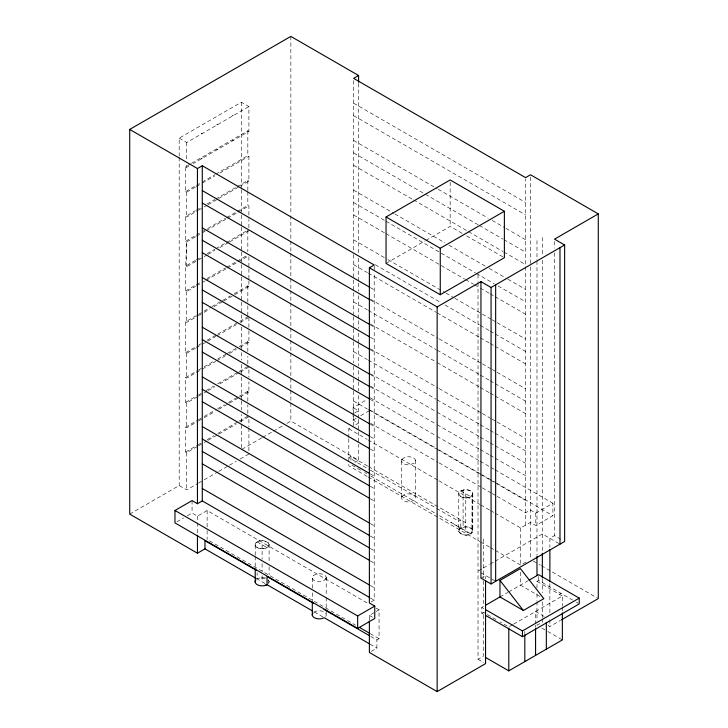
<?xml version="1.0" encoding="UTF-8"?>
<svg xmlns="http://www.w3.org/2000/svg" width="728" height="728" viewBox="0 0 728 728"><rect width="100%" height="100%" fill="white"/><g stroke="black" fill="none" stroke-linecap="round" stroke-linejoin="round"><path stroke-width="0.55" stroke-dasharray="3.64 2.73" d="M268.186 542.751C270.898 545.581 266.712 548.621 263.909 548.685A7.025 4.059 0 0 1 255.31 543.716C258.931 536.363 277.268 543.852 264.764 548.475A6.998 4.04 0 0 1 257.157 547.556A6.998 4.04 0 0 1 255.719 543.143C258.831 539.885 264.737 539.967 268.168 542.724M472.781 493.802L472.781 530.876C471.062 536.327 461.124 536.372 458.749 531.395L458.767 493.265L460.187 491.345L463.09 490.09A6.998 4.04 0 0 1 470.697 491.009A6.998 4.04 0 0 1 472.135 495.422L471.844 532.905L470.07 534.052L450.832 522.258M458.749 531.395L460.187 528.419L464.855 526.899A6.998 4.04 0 0 1 472.627 531.476L472.135 532.496M268.596 583.392L269.105 581.317L268.65 580.298M268.741 583.082L269.123 581.836L268.186 579.825M472.135 495.422C467.303 502.411 450.505 493.366 463.945 489.88A7.025 4.059 0 0 1 472.545 494.849C469.487 499.008 461.179 499.126 458.749 494.321M472.781 530.876A7.025 4.059 0 0 0 465.756 526.817C451.769 527.527 462.735 539.266 470.725 533.742L436.518 513.995M458.822 529.356L460.551 528.219M179.197 156.293L179.197 138.129L241.368 102.229L248.903 106.579L248.903 131.422L193.266 163.545M179.197 138.129L186.732 142.47L248.903 106.579M195.468 187.105L186.732 192.156L185.649 191.537L185.649 166.694L190.508 163.891M191.482 163.327L247.829 130.794L248.903 131.422M185.649 166.694L186.732 167.313L189.526 165.702M185.649 191.537L195.368 185.931M196.342 185.367L201.192 182.564M202.166 182L214.796 174.711M215.77 174.147L247.829 155.637L248.903 156.265L248.903 181.099L240.158 186.15M196.442 186.55L201.301 183.747M202.275 183.183L214.897 175.894M219.756 173.091L248.903 156.265M195.468 236.791L186.732 241.842L185.649 241.223L185.649 216.38L195.368 210.765M196.342 210.21L201.192 207.407M207.025 204.04L214.796 199.554M215.77 198.99L236.172 187.214M237.137 186.65L247.829 180.48L248.903 181.099M185.649 216.38L186.732 216.999L197.415 210.829M198.389 210.265L203.239 207.462M204.213 206.907L207.125 205.223M208.099 204.659L217.818 199.053M218.782 198.489L239.184 186.714M185.649 241.223L195.368 235.608M196.342 235.053L201.192 232.25M202.166 231.686L225.48 218.227M226.453 217.663L236.172 212.057M237.137 211.493L247.829 205.323L248.903 205.942L248.903 218.364M196.442 236.236L201.301 233.424M202.275 232.869L205.187 231.186M206.161 230.621L226.563 218.846M227.527 218.282L237.246 212.676M238.22 212.112L248.903 205.942M195.368 260.451L185.649 266.066L185.649 290.9L186.732 291.528L195.468 286.477M196.342 259.896L201.192 257.084M207.025 253.726L214.796 249.24M215.77 248.676L225.48 243.07M226.453 242.506L246.856 230.731M186.732 266.685L186.732 241.842L185.649 266.066L186.732 266.685L197.415 260.515M198.389 259.951L203.239 257.148M204.213 256.584L207.125 254.9M208.099 254.345L214.897 250.414M219.756 247.611L228.501 242.57M229.475 242.005L248.903 230.785L248.903 219.492M185.649 290.9L195.368 285.294M196.342 284.73L201.192 281.927M207.025 278.56L225.48 267.904M226.453 267.349L236.172 261.734M237.137 261.179L246.856 255.564M196.442 285.913L201.301 283.11M202.275 282.555L205.187 280.871M206.161 280.307L226.563 268.532M227.527 267.968L237.246 262.362M238.22 261.798L248.903 255.628M195.468 348.212L186.732 353.253L185.649 352.634L185.649 321.767L197.306 315.042M198.28 314.478L203.139 311.675M204.113 311.111L210.911 307.189M211.884 306.625L221.594 301.019M222.568 300.455L230.339 295.968M234.225 293.73L247.829 285.876L248.903 286.495L248.903 280.981M185.649 321.767L186.732 322.395L197.415 316.225M198.389 315.661L203.239 312.858M204.213 312.294L210.046 308.927M213.932 306.688L222.677 301.638M223.642 301.074L248.903 286.495M185.649 352.634L197.306 345.909M198.28 345.345L201.192 343.661M207.025 340.295L216.744 334.689M217.708 334.125L247.829 316.744M196.442 347.647L201.301 344.844M202.275 344.28L215.87 336.427M216.844 335.872L236.272 324.652M240.158 322.413L247.929 317.918M197.415 396.769L186.732 402.939L185.649 402.32L185.649 377.477L197.306 370.743M198.28 370.188L203.139 367.385M204.113 366.821L213.823 361.215M217.708 358.968L226.453 353.917M227.427 353.362L238.111 347.192M239.084 346.628L247.829 341.578L248.903 342.206L248.903 328.656M185.649 377.477L186.732 378.096L195.468 373.055M196.442 372.49L201.301 369.688M202.275 369.123L215.87 361.27M216.844 360.715L225.589 355.664M229.475 353.417L236.272 349.495M240.158 347.247L248.903 342.206M386.049 263.436L424.906 240.995M425.88 240.44L450.159 226.417L462.744 233.688M185.649 402.32L197.306 395.586M198.28 395.031L201.192 393.348M206.051 390.545L213.823 386.058M217.708 383.811L238.111 372.035M239.084 371.471L247.829 366.421L247.829 356.265M198.389 396.214L203.239 393.402M204.213 392.847L207.125 391.164M208.099 390.599L214.897 386.677M219.756 383.874L239.184 372.654M240.158 372.09L248.903 367.049L248.903 377.204M197.415 446.455L186.732 452.625L185.649 452.006L185.649 427.163L197.306 420.429M198.28 419.874L203.139 417.062M204.113 416.507L216.744 409.218M217.708 408.654L224.515 404.723M228.401 402.484L238.111 396.878M239.084 396.314L247.829 391.264L248.903 391.882L248.903 381.727M185.649 427.163L186.732 427.782L197.415 421.612M198.389 421.048L203.239 418.245M204.213 417.69L214.897 411.52M218.782 409.273L228.501 403.667M229.475 403.103L239.184 397.497M240.158 396.933L248.903 391.882M185.649 452.006L197.306 445.272M198.28 444.708L201.192 443.034M207.025 439.666L213.823 435.735M217.708 433.497L238.111 421.712M239.084 421.157L247.829 416.107L247.829 404.814M198.389 445.891L203.239 443.088M204.213 442.533L207.125 440.849M208.099 440.285L217.818 434.68M218.782 434.115L236.272 424.024M240.158 421.776L248.903 416.725L248.903 426.89M129.721 514.105L179.197 485.54L186.732 489.889L197.415 483.72M261.743 437.883L241.368 449.64L241.368 414.45M262.717 437.319L272.418 431.722M273.391 431.158L283.092 425.561M286.969 423.314L290.854 421.075L358.586 460.178L358.586 444.289M198.389 483.155L203.239 480.353M204.213 479.788L217.818 471.935M218.782 471.38L228.501 465.765M229.475 465.21L236.272 461.279M240.158 459.04L248.903 453.99M353.635 415.797L353.635 425.962L358.476 423.168L353.098 420.056L353.098 407.635L367.349 399.408M354.6 412.976L358.476 410.747L353.098 407.635M176.868 521.803L183.52 517.963M187.314 515.77L192.065 513.031L197.443 516.134L207.125 510.546L368.414 603.658M353.098 420.056L356.902 417.863M360.697 415.67L369.251 410.738M348.794 437.655L348.794 428.756L352.671 426.517M367.622 466.056L350.942 456.429L348.794 457.675L369.424 469.587M354.764 462.38L358.586 460.178M371.316 601.856L374.219 600.181L374.219 272.909M497.078 496.35L525.57 512.803L530.412 510.01L535.79 513.113L552.889 503.239L552.889 515.661L535.79 525.534L530.412 522.431L520.729 528.018L495.377 513.376M369.378 619.892L369.378 615.397L375.184 612.048M376.158 611.484L379.061 609.809L379.061 638.729L376.904 639.967L370.042 636.008M481.608 569.041L478.023 571.116L479.907 572.199M483.401 568.004L489.243 564.637M490.217 564.073L494.112 561.825M495.095 561.261L542.351 533.979L559.987 544.162M480.944 578.123L485.549 575.457L485.549 578.851M560.96 539.357L554.527 535.644L549.877 538.32L549.877 547.365M371.262 651.387L376.904 648.129L376.904 639.967M495.377 550.459L520.729 565.092L527.582 561.142M483.738 614.35L481.79 613.222L481.79 607.452L483.401 606.515L483.401 579.333M499.972 596.951L507.753 592.456M508.726 591.891L528.21 580.653M481.79 613.222L483.401 612.293L486.331 613.986M536.982 588.115L536.982 581.354L538.593 580.425L572.554 600.036M559.459 594.339L561.07 593.402M512.612 624.733L508.79 626.945L500.018 621.885M513.568 624.187L562.362 596.014L562.362 606.142M478.023 282.582L478.023 659.304L483.401 656.201L483.401 612.293M547.993 625.425L549.877 626.517L560.524 620.365M256.647 579.315C257.257 576.476 276.267 579.042 260.624 577.895M313.741 612.348L315.051 611.611A6.998 4.04 0 0 1 323.569 611.657L324.843 612.412A6.998 4.04 0 0 1 325.689 616.425M353.635 103.203L525.57 202.466M353.635 115.625L525.57 214.887M353.635 140.468L437.146 188.679M438.129 189.244L488.233 218.173M492.164 220.438L504.932 227.819M505.915 228.383L525.57 239.73M353.635 152.889L478.405 224.925M479.388 225.489L502.966 239.103M503.949 239.667L525.57 252.152M353.635 165.311L412.585 199.336M413.568 199.909L467.604 231.104M468.586 231.668L502.966 251.524M503.949 252.088L525.57 264.573L525.57 178.751M466.621 235.918L504.377 257.721M233.36 115.552L232.323 115.652L232.76 115.898M353.635 190.144L393.912 213.404M394.894 213.968L445.008 242.897M448.93 245.172L488.233 267.859M489.216 268.423L506.897 278.633M507.88 279.206L525.57 289.416M353.635 202.566L385.076 220.721M386.058 221.285L475.457 272.909M476.44 273.473L494.13 283.683M498.061 285.949L525.57 301.829M217.818 124.524L216.78 124.624L217.217 124.87M233.36 140.395L232.323 140.495L232.76 140.741M353.635 214.988L385.076 233.142M386.058 233.706L464.655 279.088M465.638 279.652L473.5 284.193M474.474 284.757L479.388 287.596M480.371 288.161L489.216 293.266M490.199 293.83L494.13 296.105M495.113 296.669L525.57 314.25M202.275 133.497L201.237 133.597L201.665 133.852M217.818 149.367L216.78 149.468L217.217 149.713M353.635 239.831L387.041 259.113M388.024 259.687L445.008 292.583M445.991 293.147L453.844 297.688M454.827 298.252L481.354 313.568M482.336 314.141L491.182 319.246M492.164 319.81L496.096 322.076M497.078 322.65L525.57 339.093M202.275 158.34L201.237 158.44L201.665 158.686M375.248 264.728L441.077 302.739M445.008 305.005L479.388 324.861M480.371 325.425L489.216 330.53M490.199 331.094L494.13 333.369M495.113 333.934L525.57 351.515M353.635 264.674L367.385 272.618M368.368 273.182L436.163 312.321M437.146 312.885L479.388 337.282M480.371 337.847L489.216 342.952M490.199 343.516L494.13 345.791M495.113 346.355L525.57 363.936M370.288 287.578L374.219 289.844M370.334 299.163L438.129 338.293M439.111 338.866L481.354 363.254M482.336 363.818L491.182 368.923M492.164 369.496L496.096 371.762M497.078 372.327L525.57 388.779M370.288 300L374.219 302.266M353.635 301.938L367.385 309.873M368.368 310.447L436.163 349.586M437.146 350.15L479.388 374.538M480.371 375.111L489.216 380.216M490.199 380.78L494.13 383.046M495.113 383.62L525.57 401.201M370.334 323.996L436.163 362.007M437.146 362.571L479.388 386.959M480.371 387.533L489.216 392.638M490.199 393.202L494.13 395.468M495.113 396.041L525.57 413.622M370.288 324.843L374.219 327.109M370.288 337.264L374.219 339.53M370.334 348.839L438.129 387.979M439.111 388.552L481.354 412.94M482.336 413.504L491.182 418.609M492.164 419.173L496.096 421.448M497.078 422.012L525.57 438.465M370.288 349.686L374.219 351.952M353.635 351.624L367.385 359.559M368.368 360.132L436.163 399.262M437.146 399.836L479.388 424.224M480.371 424.788L489.216 429.893M490.199 430.466L494.13 432.732M495.113 433.296L525.57 450.887M370.334 373.682L436.163 411.684M437.146 412.257L479.388 436.645M480.371 437.209L489.216 442.315M490.199 442.888L494.13 445.154M495.113 445.718L525.57 463.308M370.288 374.52L374.219 376.795M370.334 386.104L436.163 424.106M437.146 424.679L479.388 449.067M480.371 449.631L489.216 454.736M490.199 455.309L494.13 457.575M495.113 458.139L525.57 475.73M370.288 386.941L374.219 389.216M370.197 397.761L436.008 435.754M436.991 436.327L479.224 460.706M480.207 461.279L493.957 469.214M494.94 469.778L552.889 503.239M370.288 399.363L374.219 401.638M370.197 410.183L437.974 449.312M438.957 449.877L481.19 474.265M482.173 474.829L495.923 482.773M496.905 483.337L552.889 515.661M353.635 401.119L367.385 409.063M368.368 409.627L436.163 448.767M437.146 449.331L479.388 473.719M480.371 474.292L489.216 479.397M490.199 479.961L494.13 482.227M495.113 482.8L525.57 500.382M370.334 423.177L438.129 462.316M439.111 462.89L481.354 487.278M482.336 487.842L491.182 492.947M492.164 493.52L496.096 495.786M370.288 424.206L374.219 426.471M370.288 436.627L374.219 438.893M460.788 490.927L470.725 496.669M348.794 428.756L367.185 439.375M368.15 439.93L437.91 480.207M438.875 480.762L479.77 504.377M480.744 504.941L489.525 510M490.499 510.565L494.403 512.821M370.288 449.049L374.219 451.315M533.46 561.142L540.34 565.11M541.323 565.683L597.297 597.997M368.596 466.621L465.756 522.722M370.406 470.151L458.822 521.193L460.788 519.856L460.788 528.009M370.288 473.892L374.219 476.158M351.933 465.156L360.797 470.279M364.737 472.554L366.703 473.691M370.643 475.966L435.562 513.44M367.185 476.449L348.794 465.829L348.794 462.771M368.15 477.004L479.77 541.45M480.744 542.014L489.525 547.083M490.499 547.647L494.403 549.895M576.385 602.247L578.296 603.348M536.982 581.354L562.362 596.014M370.288 486.313L374.219 488.579M539.921 596.414L520.411 585.148L520.411 570.807M370.288 498.735L374.219 501M480.844 572.745L491.063 578.642M491.982 579.179L495.659 581.299M544.171 616.443L535.571 611.484L535.571 622.968M370.288 523.578L374.219 525.844M541.86 628.082L546.746 630.903M547.72 631.467L562.362 639.921M370.288 535.999L374.219 538.265M481.79 607.452L483.72 608.562M487.314 614.55L496.105 619.628M370.288 548.421L374.219 550.687M370.288 560.833L374.219 563.108M370.288 585.494L374.219 587.76M478.023 659.304L483.665 662.571M370.288 597.915L374.219 600.181M376.158 608.135L379.061 609.809M257.13 541.896L267.058 547.629M369.378 615.397L374.756 618.5M209.491 540.831L355.537 625.152M370.243 633.633L379.061 638.729M265.038 583.538L257.13 578.969L257.13 572.854M314.341 612.011L324.16 617.672M370.015 644.144L376.904 648.129M562.362 607.27L562.362 611.775M554.527 241.432L554.527 248.248M554.527 252.789L554.527 535.644M549.877 583.547L549.877 612.949M549.877 619.728L549.877 626.517M542.351 237.492L542.351 255.665M542.351 260.214L542.351 552.07M542.351 579.206L542.351 592.774M542.351 601.819L542.351 617.644M542.351 618.773L542.351 622.167L536.982 625.27L536.982 621.894M538.593 576.576L538.593 580.425M536.982 240.595L536.982 259.905M536.982 261.043L536.982 555.2M536.982 593.739L536.982 600.5M536.982 601.619L536.982 620.766M535.79 513.113L535.79 525.534M535.571 625.206L535.571 627.445M530.512 177.041L530.512 265.547M530.512 266.685L530.512 559.441M525.57 266.83L525.57 525.225M524.815 631.422L524.815 633.651M520.729 528.018L520.729 565.092M483.401 538.893L483.401 578.205M478.023 274.629L478.023 281.445M472.645 493.347L472.645 530.421M465.756 493.802L465.756 530.876M463.09 490.09L463.09 527.163M450.159 182.227L450.159 226.417M415.551 460.314L415.551 497.388M401.656 461.288L401.656 498.361M374.219 266.13L374.219 271.781M358.586 83.447L358.586 253.653M358.586 258.194L358.586 282.027M358.586 283.156L358.586 291.1M358.586 295.641L358.586 319.474M358.586 320.602L358.586 328.546M358.586 333.087L358.586 343.298M358.586 344.435L358.586 365.993M358.586 370.534L358.586 380.744M358.586 381.882L358.586 390.963M358.586 395.495L358.586 418.191M358.586 419.328L358.586 430.676M358.586 431.813L358.586 443.161M353.635 80.617L353.635 251.124M353.635 254.509L353.635 314.36M353.635 316.616L353.635 327.909M353.635 329.038L353.635 362.908M353.635 366.302L353.635 375.329M353.635 378.706L353.635 389.908M353.635 391.027L353.635 413.54M350.942 456.429L350.942 460.515M348.794 438.766L348.794 461.752M326.199 577.277L326.199 596.378M326.199 597.497L326.199 608.735M326.199 609.864L326.199 614.35M312.303 578.25L312.303 588.361M312.303 592.856L312.303 600.718M290.854 36.4L290.854 214.551M290.854 215.688L290.854 251.997M290.854 253.135L290.854 289.444M290.854 290.581L290.854 301.929M290.854 303.066L290.854 326.89M290.854 328.028L290.854 339.375M290.854 340.513L290.854 351.861M290.854 352.989L290.854 389.307M290.854 390.436L290.854 401.783M290.854 402.921L290.854 421.075M269.105 544.244L269.105 562.216M269.105 566.712L269.105 574.574M262.098 544.762L262.098 559.222M262.098 563.672L262.098 571.462M262.098 575.721L262.098 581.836M255.209 545.217L255.209 555.327M255.209 556.447L255.209 566.566M248.903 256.729L248.903 267.758M248.903 268.86L248.903 279.88M248.903 317.363L248.903 327.527M248.903 428.019L248.903 451.733M247.829 130.794L247.829 155.637M247.829 180.48L247.829 190.645M247.829 191.773L247.829 205.323M247.829 230.166L247.829 251.624M247.829 285.876L247.829 304.613M247.829 305.714L247.829 315.634M247.829 341.578L247.829 351.742M247.829 391.264L247.829 403.685M241.368 102.229L241.368 188.516M241.368 189.653L241.368 225.98M241.368 227.118L241.368 250.96M241.368 252.097L241.368 263.445M241.368 264.582L241.368 275.939M241.368 277.077L241.368 300.919M241.368 302.047L241.368 322.486M241.368 327.027L241.368 359.951M241.368 364.491L241.368 375.848M241.368 376.986L241.368 399.69M241.368 400.828L241.368 409.909M207.125 510.546L207.125 529.456M207.125 530.566L207.125 539.466M197.443 516.134L197.443 521.749M197.443 522.877L197.443 534.106M192.065 500.609L192.065 513.031M186.732 142.47L186.732 160.542M186.732 165.056L186.732 167.313M186.732 192.156L186.732 216.999M186.732 291.528L186.732 322.395M186.732 353.253L186.732 378.096M186.732 402.939L186.732 427.782M186.732 452.625L186.732 489.889M179.197 157.43L179.197 485.54M326.18 578.332L323.45 580.99A6.998 4.04 0 0 1 314.25 580.589A6.998 4.04 0 0 1 313.741 575.275L318.409 573.755A6.998 4.04 0 0 1 323.569 574.583L324.843 575.338A6.998 4.04 0 0 1 326.18 578.332M402.165 459.213L401.674 460.233A6.998 4.04 0 0 0 403.003 463.226L404.286 463.982A6.998 4.04 0 0 0 409.445 464.81L414.114 463.29A6.998 4.04 0 0 0 413.604 457.976A6.998 4.04 0 0 0 404.395 457.566L402.165 459.213M402.165 496.296L401.674 497.306A6.998 4.04 0 0 0 403.003 500.3L404.286 501.055A6.998 4.04 0 0 0 409.445 501.883L414.114 500.373L415.533 498.443A6.998 4.04 0 0 0 407.762 493.866L404.395 494.649L402.165 496.296"/><path stroke-width="1.09" d="M264.764 585.558L267.44 584.42L264.764 585.558A6.998 4.04 0 0 1 257.157 584.63A6.998 4.04 0 0 1 255.719 580.225M256.156 578.414L204.978 548.866L197.443 553.207L129.721 514.105L129.721 129.429L290.854 36.4L358.586 75.503L358.586 82.309M129.721 129.429L197.443 168.532L202.284 165.738L374.219 265.001L369.378 267.795L369.378 602.975L374.756 606.078L374.756 618.5L357.657 628.382L174.966 522.904L174.966 510.483L192.065 500.609L197.443 503.712L202.284 500.919L369.305 597.342M358.586 75.503L353.635 78.36L525.57 177.623L530.512 174.766L598.28 213.896L598.28 598.571L561.497 619.81M386.049 216.98L450.159 179.962L504.377 211.266L504.377 257.721L440.267 294.731L386.049 263.436L386.049 216.98L440.267 248.275L504.377 211.266M369.378 267.795L437.146 306.925L480.944 281.636L491.063 287.469L564.637 244.99L564.637 541.477L491.063 583.956L480.944 578.123L480.944 281.636M598.28 213.896L554.527 239.157L564.637 244.99M174.966 510.483L357.657 615.961L374.756 606.078M499.972 596.951L499.972 580.407L520.411 568.604L543.816 598.671L523.377 610.464L499.972 596.951L485.349 605.396M529.183 580.089L538.593 574.656L579.251 598.125L579.251 603.903L522.449 636.7L485.694 615.479M485.658 609.682L522.449 630.921L579.251 598.125M369.378 621.011L369.378 652.479L437.146 691.6L485.549 663.654L485.549 581.117M485.358 657.329L508.79 670.861L562.362 639.921L562.362 612.903M202.284 190.581L369.305 287.014M202.284 203.003L369.305 299.426M202.284 227.846L369.305 324.269M202.284 240.267L369.305 336.691M202.284 252.689L369.305 349.112M202.284 277.532L369.305 373.955M202.284 289.953L369.305 386.377M202.284 302.366L369.305 398.798M202.284 327.209L369.305 423.641M202.284 339.63L369.305 436.063M202.284 352.052L369.305 448.484M202.284 376.895L369.305 473.327M202.284 389.316L369.305 485.749M202.284 401.738L369.305 498.161M202.284 426.581L369.305 523.004M202.284 439.002L369.305 535.426M202.284 451.424L369.305 547.847M202.284 463.845L369.305 560.269M202.284 488.497L369.305 584.93M359.459 627.409L369.26 633.069M256.147 570.251L204.978 540.704L204.978 548.866M313.158 603.166L267.058 576.549L267.058 584.711M323.951 609.391L369.06 635.444M267.003 584.675L312.412 610.892M369.032 643.579L324.16 617.672L323.45 618.072A6.998 4.04 0 0 1 314.933 618.017A6.998 4.04 0 0 1 312.812 613.258M499.972 580.407L523.377 610.464M559.987 247.675L559.987 544.162M549.877 549.631L549.877 581.29M546.337 622.349L546.337 649.176M542.351 553.198L542.351 578.068M536.982 556.329L536.982 575.584M535.571 628.564L535.571 655.391M524.815 634.77L524.815 661.597M522.449 630.921L522.449 636.7M508.79 628.073L508.79 670.861M495.659 284.812L495.659 581.299M491.063 287.469L491.063 583.956M440.267 248.275L440.267 294.731M437.146 306.925L437.146 691.6M357.657 615.961L357.657 628.382M312.303 601.847L312.303 615.324M255.209 568.805L255.209 582.291M202.284 165.738L202.284 500.919M197.443 168.532L197.443 503.712M197.443 535.235L197.443 553.207"/></g></svg>
